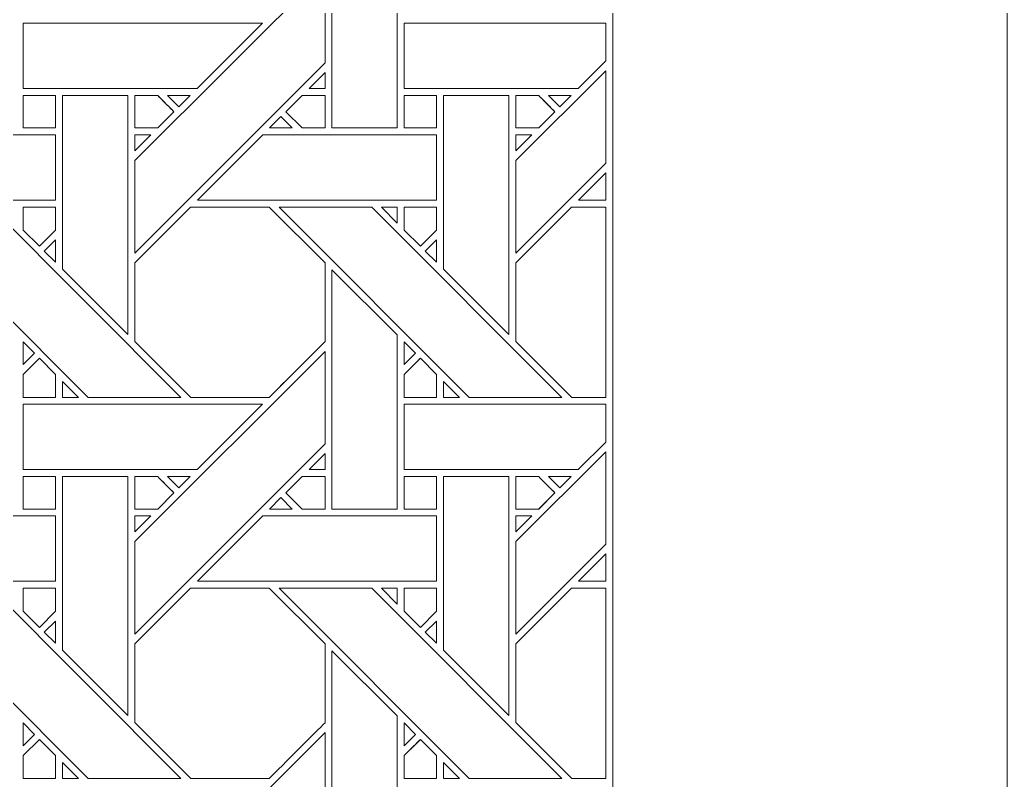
# Model space of a CAD drawing. Header units: inches. Extents: x 2.4 to 22.4, y -0.9 to 19.1.
# Drawn here: x 19.924 to 22.383, y 4.584 to 6.477 of the extents above; entities that cross this region are included whole.
import ezdxf

# ---------------------------------------------------------------- set-up
doc = ezdxf.new("R2010")
doc.units = ezdxf.units.IN
doc.header["$MEASUREMENT"] = 0
doc.layers.add('Design', color=7, linetype='Continuous', lineweight=0)

msp = doc.modelspace()

# ---------------------------------------------------------------- linework, layer by layer
at = {"layer": 'Design'}
for points, knots in [([(2.3829, 19.0948), (2.3829, 19.0948), (2.3829, -0.9052), (2.3829, -0.9052), (2.3829, -0.9052), (22.3829, -0.9052), (22.3829, -0.9052), (22.3829, -0.9052), (22.3829, 19.0948), (22.3829, 19.0948), (22.3829, 19.0948), (2.3829, 19.0948), (2.3829, 19.0948)], [0, 0, 0, 0, 1, 1, 1, 2, 2, 2, 3, 3, 3, 4, 4, 4, 4]), ([(3.3653, 18.1123), (3.3653, 18.1123), (3.3653, 0.0772), (3.3653, 0.0772), (3.3653, 0.0772), (21.4004, 0.0772), (21.4004, 0.0772), (21.4004, 0.0772), (21.4004, 18.1123), (21.4004, 18.1123), (21.4004, 18.1123), (3.3653, 18.1123), (3.3653, 18.1123)], [0, 0, 0, 0, 1, 1, 1, 2, 2, 2, 3, 3, 3, 4, 4, 4, 4]), ([(20.701, 6.2082), (20.701, 6.2082), (20.701, 6.8041), (20.701, 6.8041), (20.701, 6.8041), (20.8638, 6.6419), (20.8638, 6.6419), (20.8638, 6.6419), (20.8638, 6.2082), (20.8638, 6.2082), (20.8638, 6.2082), (20.701, 6.2082), (20.701, 6.2082)], [0, 0, 0, 0, 1, 1, 1, 2, 2, 2, 3, 3, 3, 4, 4, 4, 4]), ([(20.6839, 6.3705), (20.6839, 6.3705), (20.2102, 5.8968), (20.2102, 5.8968), (20.2102, 5.8968), (20.2102, 6.1269), (20.2102, 6.1269), (20.2102, 6.1269), (20.6839, 6.6005), (20.6839, 6.6005), (20.6839, 6.6005), (20.6839, 6.3705), (20.6839, 6.3705)], [0, 0, 0, 0, 1, 1, 1, 2, 2, 2, 3, 3, 3, 4, 4, 4, 4]), ([(19.9324, 6.3063), (19.9324, 6.3063), (19.9324, 6.469), (19.9324, 6.469), (19.9324, 6.469), (20.5281, 6.469), (20.5281, 6.469), (20.5281, 6.469), (20.3653, 6.3063), (20.3653, 6.3063), (20.3653, 6.3063), (19.9324, 6.3063), (19.9324, 6.3063)], [0, 0, 0, 0, 1, 1, 1, 2, 2, 2, 3, 3, 3, 4, 4, 4, 4]), ([(21.3141, 6.3063), (21.3141, 6.3063), (20.8811, 6.3063), (20.8811, 6.3063), (20.8811, 6.3063), (20.8811, 6.469), (20.8811, 6.469), (20.8811, 6.469), (21.3829, 6.469), (21.3829, 6.469), (21.3829, 6.469), (21.3829, 6.375), (21.3829, 6.375), (21.3829, 6.375), (21.3141, 6.3063), (21.3141, 6.3063)], [0, 0, 0, 0, 1, 1, 1, 2, 2, 2, 3, 3, 3, 4, 4, 4, 5, 5, 5, 5]), ([(20.6441, 6.3063), (20.6441, 6.3063), (20.6839, 6.3461), (20.6839, 6.3461), (20.6839, 6.3461), (20.6839, 6.3063), (20.6839, 6.3063), (20.6839, 6.3063), (20.6441, 6.3063), (20.6441, 6.3063)], [0, 0, 0, 0, 1, 1, 1, 2, 2, 2, 3, 3, 3, 3]), ([(21.1589, 5.8968), (21.1589, 5.8968), (21.1589, 6.1269), (21.1589, 6.1269), (21.1589, 6.1269), (21.3829, 6.3507), (21.3829, 6.3507), (21.3829, 6.3507), (21.3829, 6.1207), (21.3829, 6.1207), (21.3829, 6.1207), (21.1589, 5.8968), (21.1589, 5.8968)], [0, 0, 0, 0, 1, 1, 1, 2, 2, 2, 3, 3, 3, 4, 4, 4, 4]), ([(19.9324, 6.289), (19.9324, 6.289), (20.0127, 6.289), (20.0127, 6.289), (20.0127, 6.289), (20.0127, 6.2082), (20.0127, 6.2082), (20.0127, 6.2082), (19.9324, 6.2082), (19.9324, 6.2082), (19.9324, 6.2082), (19.9324, 6.289), (19.9324, 6.289)], [0, 0, 0, 0, 1, 1, 1, 2, 2, 2, 3, 3, 3, 4, 4, 4, 4]), ([(19.9324, 6.2082), (19.9324, 6.2082), (19.9324, 6.289), (19.9324, 6.289), (19.9324, 6.289), (20.0127, 6.289), (20.0127, 6.289), (20.0127, 6.289), (20.0127, 6.2082), (20.0127, 6.2082), (20.0127, 6.2082), (19.9324, 6.2082), (19.9324, 6.2082)], [0, 0, 0, 0, 1, 1, 1, 2, 2, 2, 3, 3, 3, 4, 4, 4, 4]), ([(20.1931, 5.6939), (20.1931, 5.6939), (20.0302, 5.8568), (20.0302, 5.8568), (20.0302, 5.8568), (20.0302, 6.289), (20.0302, 6.289), (20.0302, 6.289), (20.1931, 6.289), (20.1931, 6.289), (20.1931, 6.289), (20.1931, 5.6939), (20.1931, 5.6939)], [0, 0, 0, 0, 1, 1, 1, 2, 2, 2, 3, 3, 3, 4, 4, 4, 4]), ([(20.2673, 6.289), (20.2725, 6.2839), (20.3033, 6.2531), (20.3077, 6.2486), (20.3077, 6.2486), (20.2672, 6.2082), (20.2672, 6.2082), (20.2672, 6.2082), (20.2103, 6.2082), (20.2103, 6.2082), (20.2103, 6.2082), (20.2103, 6.289), (20.2103, 6.289), (20.2103, 6.289), (20.2673, 6.289), (20.2673, 6.289)], [0, 0, 0, 0, 1, 1, 1, 2, 2, 2, 3, 3, 3, 4, 4, 4, 5, 5, 5, 5]), ([(20.2103, 6.2082), (20.2103, 6.2082), (20.2103, 6.289), (20.2103, 6.289), (20.2103, 6.289), (20.2673, 6.289), (20.2673, 6.289), (20.2729, 6.2834), (20.3077, 6.2486), (20.3077, 6.2486), (20.3077, 6.2486), (20.2672, 6.2082), (20.2672, 6.2082), (20.2672, 6.2082), (20.2103, 6.2082), (20.2103, 6.2082)], [0, 0, 0, 0, 1, 1, 1, 2, 2, 2, 3, 3, 3, 4, 4, 4, 5, 5, 5, 5]), ([(20.2916, 6.289), (20.2916, 6.289), (20.3481, 6.289), (20.3481, 6.289), (20.3481, 6.289), (20.3198, 6.2608), (20.3198, 6.2608), (20.3198, 6.2608), (20.2916, 6.289), (20.2916, 6.289)], [0, 0, 0, 0, 1, 1, 1, 2, 2, 2, 3, 3, 3, 3]), ([(20.6268, 6.2082), (20.6268, 6.2082), (20.5865, 6.2486), (20.5865, 6.2486), (20.5865, 6.2486), (20.6269, 6.289), (20.6269, 6.289), (20.6269, 6.289), (20.6839, 6.289), (20.6839, 6.289), (20.6839, 6.289), (20.6839, 6.2082), (20.6839, 6.2082), (20.6839, 6.2082), (20.6268, 6.2082), (20.6268, 6.2082)], [0, 0, 0, 0, 1, 1, 1, 2, 2, 2, 3, 3, 3, 4, 4, 4, 5, 5, 5, 5]), ([(20.6839, 6.289), (20.6839, 6.289), (20.6839, 6.2082), (20.6839, 6.2082), (20.6839, 6.2082), (20.6268, 6.2082), (20.6268, 6.2082), (20.6268, 6.2082), (20.5865, 6.2486), (20.5865, 6.2486), (20.5865, 6.2486), (20.6269, 6.289), (20.6269, 6.289), (20.6269, 6.289), (20.6839, 6.289), (20.6839, 6.289)], [0, 0, 0, 0, 1, 1, 1, 2, 2, 2, 3, 3, 3, 4, 4, 4, 5, 5, 5, 5]), ([(20.8812, 6.289), (20.8812, 6.289), (20.9614, 6.289), (20.9614, 6.289), (20.9614, 6.289), (20.9614, 6.2082), (20.9614, 6.2082), (20.9614, 6.2082), (20.8812, 6.2082), (20.8812, 6.2082), (20.8812, 6.2082), (20.8812, 6.289), (20.8812, 6.289)], [0, 0, 0, 0, 1, 1, 1, 2, 2, 2, 3, 3, 3, 4, 4, 4, 4]), ([(20.9614, 6.2082), (20.9614, 6.2082), (20.8812, 6.2082), (20.8812, 6.2082), (20.8812, 6.2082), (20.8812, 6.289), (20.8812, 6.289), (20.8812, 6.289), (20.9614, 6.289), (20.9614, 6.289), (20.9614, 6.289), (20.9614, 6.2082), (20.9614, 6.2082)], [0, 0, 0, 0, 1, 1, 1, 2, 2, 2, 3, 3, 3, 4, 4, 4, 4]), ([(20.9789, 5.8568), (20.9789, 5.8568), (20.9789, 6.289), (20.9789, 6.289), (20.9789, 6.289), (21.1418, 6.289), (21.1418, 6.289), (21.1418, 6.289), (21.1418, 5.6939), (21.1418, 5.6939), (21.1418, 5.6939), (20.9789, 5.8568), (20.9789, 5.8568)], [0, 0, 0, 0, 1, 1, 1, 2, 2, 2, 3, 3, 3, 4, 4, 4, 4]), ([(21.2161, 6.289), (21.2212, 6.2839), (21.252, 6.2531), (21.2564, 6.2486), (21.2564, 6.2486), (21.216, 6.2082), (21.216, 6.2082), (21.216, 6.2082), (21.159, 6.2082), (21.159, 6.2082), (21.159, 6.2082), (21.159, 6.289), (21.159, 6.289), (21.159, 6.289), (21.2161, 6.289), (21.2161, 6.289)], [0, 0, 0, 0, 1, 1, 1, 2, 2, 2, 3, 3, 3, 4, 4, 4, 5, 5, 5, 5]), ([(21.2407, 6.2643), (21.2407, 6.2643), (21.2564, 6.2486), (21.2564, 6.2486), (21.2564, 6.2486), (21.216, 6.2082), (21.216, 6.2082), (21.216, 6.2082), (21.159, 6.2082), (21.159, 6.2082), (21.159, 6.2082), (21.159, 6.289), (21.159, 6.289), (21.159, 6.289), (21.2161, 6.289), (21.2161, 6.289), (21.2215, 6.2836), (21.2314, 6.2737), (21.2407, 6.2643)], [0, 0, 0, 0, 1, 1, 1, 2, 2, 2, 3, 3, 3, 4, 4, 4, 5, 5, 5, 6, 6, 6, 6]), ([(21.2404, 6.289), (21.2404, 6.289), (21.2968, 6.289), (21.2968, 6.289), (21.2968, 6.289), (21.2686, 6.2608), (21.2686, 6.2608), (21.2686, 6.2608), (21.2404, 6.289), (21.2404, 6.289)], [0, 0, 0, 0, 1, 1, 1, 2, 2, 2, 3, 3, 3, 3]), ([(20.6025, 6.2082), (20.6025, 6.2082), (20.546, 6.2082), (20.546, 6.2082), (20.546, 6.2082), (20.5743, 6.2365), (20.5743, 6.2365), (20.5743, 6.2365), (20.6025, 6.2082), (20.6025, 6.2082)], [0, 0, 0, 0, 1, 1, 1, 2, 2, 2, 3, 3, 3, 3]), ([(20.0126, 6.1911), (20.0126, 6.1911), (20.0126, 6.0283), (20.0126, 6.0283), (20.0126, 6.0283), (19.4173, 6.0283), (19.4173, 6.0283), (19.4173, 6.0283), (19.5802, 6.1911), (19.5802, 6.1911), (19.5802, 6.1911), (20.0126, 6.1911), (20.0126, 6.1911)], [0, 0, 0, 0, 1, 1, 1, 2, 2, 2, 3, 3, 3, 4, 4, 4, 4]), ([(20.2501, 6.1911), (20.2501, 6.1911), (20.2102, 6.1513), (20.2102, 6.1513), (20.2102, 6.1513), (20.2102, 6.1911), (20.2102, 6.1911), (20.2102, 6.1911), (20.2501, 6.1911), (20.2501, 6.1911)], [0, 0, 0, 0, 1, 1, 1, 2, 2, 2, 3, 3, 3, 3]), ([(20.9613, 6.1911), (20.9613, 6.1911), (20.9613, 6.0283), (20.9613, 6.0283), (20.9613, 6.0283), (20.3661, 6.0283), (20.3661, 6.0283), (20.3661, 6.0283), (20.5289, 6.1911), (20.5289, 6.1911), (20.5289, 6.1911), (20.9613, 6.1911), (20.9613, 6.1911)], [0, 0, 0, 0, 1, 1, 1, 2, 2, 2, 3, 3, 3, 4, 4, 4, 4]), ([(21.1988, 6.1911), (21.1988, 6.1911), (21.1589, 6.1513), (21.1589, 6.1513), (21.1589, 6.1513), (21.1589, 6.1911), (21.1589, 6.1911), (21.1589, 6.1911), (21.1988, 6.1911), (21.1988, 6.1911)], [0, 0, 0, 0, 1, 1, 1, 2, 2, 2, 3, 3, 3, 3]), ([(21.3148, 6.0283), (21.3148, 6.0283), (21.3829, 6.0963), (21.3829, 6.0963), (21.3829, 6.0963), (21.3829, 6.0283), (21.3829, 6.0283), (21.3829, 6.0283), (21.3148, 6.0283), (21.3148, 6.0283)], [0, 0, 0, 0, 1, 1, 1, 2, 2, 2, 3, 3, 3, 3]), ([(20.0942, 5.5375), (20.0942, 5.5375), (19.6206, 6.0112), (19.6206, 6.0112), (19.6206, 6.0112), (19.8516, 6.0112), (19.8516, 6.0112), (19.8516, 6.0112), (20.3252, 5.5375), (20.3252, 5.5375), (20.3252, 5.5375), (20.0942, 5.5375), (20.0942, 5.5375)], [0, 0, 0, 0, 1, 1, 1, 2, 2, 2, 3, 3, 3, 4, 4, 4, 4]), ([(20.0127, 6.0111), (20.0127, 6.0111), (20.0127, 5.9535), (20.0127, 5.9535), (20.0127, 5.9535), (19.9727, 5.9136), (19.9727, 5.9136), (19.9727, 5.9136), (19.9324, 5.9539), (19.9324, 5.9539), (19.9324, 5.9539), (19.9324, 6.0111), (19.9324, 6.0111), (19.9324, 6.0111), (20.0127, 6.0111), (20.0127, 6.0111)], [0, 0, 0, 0, 1, 1, 1, 2, 2, 2, 3, 3, 3, 4, 4, 4, 5, 5, 5, 5]), ([(19.9727, 5.9136), (19.9727, 5.9136), (19.9324, 5.9539), (19.9324, 5.9539), (19.9324, 5.9539), (19.9324, 6.0111), (19.9324, 6.0111), (19.9324, 6.0111), (20.0127, 6.0111), (20.0127, 6.0111), (20.0127, 6.0111), (20.0127, 5.9535), (20.0127, 5.9535), (20.0127, 5.9535), (19.9727, 5.9136), (19.9727, 5.9136)], [0, 0, 0, 0, 1, 1, 1, 2, 2, 2, 3, 3, 3, 4, 4, 4, 5, 5, 5, 5]), ([(20.349, 6.0111), (20.349, 6.0111), (20.5452, 6.0111), (20.5452, 6.0111), (20.5452, 6.0111), (20.6839, 5.8724), (20.6839, 5.8724), (20.6839, 5.8724), (20.6839, 5.6762), (20.6839, 5.6762), (20.6661, 5.6582), (20.5542, 5.5465), (20.5452, 5.5375), (20.5452, 5.5375), (20.3495, 5.5375), (20.3495, 5.5375), (20.3495, 5.5375), (20.2103, 5.6767), (20.2103, 5.6767), (20.2103, 5.6767), (20.2103, 5.8724), (20.2103, 5.8724), (20.2103, 5.8724), (20.349, 6.0111), (20.349, 6.0111)], [0, 0, 0, 0, 1, 1, 1, 2, 2, 2, 3, 3, 3, 4, 4, 4, 5, 5, 5, 6, 6, 6, 7, 7, 7, 8, 8, 8, 8]), ([(20.6839, 5.6762), (20.6659, 5.658), (20.554, 5.5463), (20.5452, 5.5375), (20.5452, 5.5375), (20.3495, 5.5375), (20.3495, 5.5375), (20.3495, 5.5375), (20.2103, 5.6767), (20.2103, 5.6767), (20.2103, 5.6767), (20.2103, 5.8724), (20.2103, 5.8724), (20.2103, 5.8724), (20.349, 6.0111), (20.349, 6.0111), (20.349, 6.0111), (20.5452, 6.0111), (20.5452, 6.0111), (20.5452, 6.0111), (20.6839, 5.8724), (20.6839, 5.8724), (20.6839, 5.8724), (20.6839, 5.6762), (20.6839, 5.6762)], [0, 0, 0, 0, 1, 1, 1, 2, 2, 2, 3, 3, 3, 4, 4, 4, 5, 5, 5, 6, 6, 6, 7, 7, 7, 8, 8, 8, 8]), ([(21.274, 5.5375), (21.274, 5.5375), (21.0429, 5.5375), (21.0429, 5.5375), (21.0429, 5.5375), (20.5694, 6.0112), (20.5694, 6.0112), (20.5694, 6.0112), (20.8003, 6.0112), (20.8003, 6.0112), (20.8003, 6.0112), (21.274, 5.5375), (21.274, 5.5375)], [0, 0, 0, 0, 1, 1, 1, 2, 2, 2, 3, 3, 3, 4, 4, 4, 4]), ([(20.8639, 6.0111), (20.8639, 6.0111), (20.8639, 5.9713), (20.8639, 5.9713), (20.8639, 5.9713), (20.8244, 6.0111), (20.8244, 6.0111), (20.8244, 6.0111), (20.8639, 6.0111), (20.8639, 6.0111)], [0, 0, 0, 0, 1, 1, 1, 2, 2, 2, 3, 3, 3, 3]), ([(20.9614, 6.0111), (20.9614, 6.0111), (20.9614, 5.9535), (20.9614, 5.9535), (20.9614, 5.9535), (20.9215, 5.9136), (20.9215, 5.9136), (20.9215, 5.9136), (20.8811, 5.9539), (20.8811, 5.9539), (20.8811, 5.9539), (20.8811, 6.0111), (20.8811, 6.0111), (20.8811, 6.0111), (20.9614, 6.0111), (20.9614, 6.0111)], [0, 0, 0, 0, 1, 1, 1, 2, 2, 2, 3, 3, 3, 4, 4, 4, 5, 5, 5, 5]), ([(20.9215, 5.9136), (20.9215, 5.9136), (20.8811, 5.9539), (20.8811, 5.9539), (20.8811, 5.9539), (20.8811, 6.0111), (20.8811, 6.0111), (20.8811, 6.0111), (20.9614, 6.0111), (20.9614, 6.0111), (20.9614, 6.0111), (20.9614, 5.9535), (20.9614, 5.9535), (20.9614, 5.9535), (20.9215, 5.9136), (20.9215, 5.9136)], [0, 0, 0, 0, 1, 1, 1, 2, 2, 2, 3, 3, 3, 4, 4, 4, 5, 5, 5, 5]), ([(21.2978, 6.0111), (21.2978, 6.0111), (21.3829, 6.0111), (21.3829, 6.0111), (21.3829, 6.0111), (21.3829, 5.5375), (21.3829, 5.5375), (21.3829, 5.5375), (21.2983, 5.5375), (21.2983, 5.5375), (21.2983, 5.5375), (21.159, 5.6767), (21.159, 5.6767), (21.159, 5.6767), (21.159, 5.8724), (21.159, 5.8724), (21.159, 5.8724), (21.2978, 6.0111), (21.2978, 6.0111)], [0, 0, 0, 0, 1, 1, 1, 2, 2, 2, 3, 3, 3, 4, 4, 4, 5, 5, 5, 6, 6, 6, 6]), ([(21.2983, 5.5375), (21.2983, 5.5375), (21.159, 5.6767), (21.159, 5.6767), (21.159, 5.6767), (21.159, 5.8724), (21.159, 5.8724), (21.159, 5.8724), (21.2976, 6.0111), (21.2976, 6.0111), (21.2976, 6.0111), (21.3829, 6.0111), (21.3829, 6.0111), (21.3829, 6.0111), (21.3829, 5.5375), (21.3829, 5.5375), (21.3829, 5.5375), (21.2983, 5.5375), (21.2983, 5.5375)], [0, 0, 0, 0, 1, 1, 1, 2, 2, 2, 3, 3, 3, 4, 4, 4, 5, 5, 5, 6, 6, 6, 6]), ([(20.0126, 5.9293), (20.0126, 5.9293), (20.0126, 5.8741), (20.0126, 5.8741), (20.0126, 5.8741), (19.9848, 5.9015), (19.9848, 5.9015), (19.9848, 5.9015), (20.0126, 5.9293), (20.0126, 5.9293)], [0, 0, 0, 0, 1, 1, 1, 2, 2, 2, 3, 3, 3, 3]), ([(20.9613, 5.9293), (20.9613, 5.9293), (20.9613, 5.8741), (20.9613, 5.8741), (20.9613, 5.8741), (20.9336, 5.9015), (20.9336, 5.9015), (20.9336, 5.9015), (20.9613, 5.9293), (20.9613, 5.9293)], [0, 0, 0, 0, 1, 1, 1, 2, 2, 2, 3, 3, 3, 3]), ([(20.701, 5.2595), (20.701, 5.2595), (20.701, 5.8553), (20.701, 5.8553), (20.701, 5.8553), (20.8638, 5.6932), (20.8638, 5.6932), (20.8638, 5.6932), (20.8638, 5.2595), (20.8638, 5.2595), (20.8638, 5.2595), (20.701, 5.2595), (20.701, 5.2595)], [0, 0, 0, 0, 1, 1, 1, 2, 2, 2, 3, 3, 3, 4, 4, 4, 4]), ([(19.9324, 5.6189), (19.9324, 5.6189), (19.9324, 5.6757), (19.9324, 5.6757), (19.9324, 5.6757), (19.9605, 5.6471), (19.9605, 5.6471), (19.9605, 5.6471), (19.9324, 5.6189), (19.9324, 5.6189)], [0, 0, 0, 0, 1, 1, 1, 2, 2, 2, 3, 3, 3, 3]), ([(20.8811, 5.6189), (20.8811, 5.6189), (20.8811, 5.6757), (20.8811, 5.6757), (20.8811, 5.6757), (20.9093, 5.6471), (20.9093, 5.6471), (20.9093, 5.6471), (20.8811, 5.6189), (20.8811, 5.6189)], [0, 0, 0, 0, 1, 1, 1, 2, 2, 2, 3, 3, 3, 3]), ([(19.9324, 5.5372), (19.9324, 5.5372), (19.9324, 5.5945), (19.9324, 5.5945), (19.9324, 5.5945), (19.9727, 5.6349), (19.9727, 5.6349), (19.9727, 5.6349), (20.0131, 5.5945), (20.0131, 5.5945), (20.0131, 5.5945), (20.0131, 5.5372), (20.0131, 5.5372), (20.0131, 5.5372), (19.9324, 5.5372), (19.9324, 5.5372)], [0, 0, 0, 0, 1, 1, 1, 2, 2, 2, 3, 3, 3, 4, 4, 4, 5, 5, 5, 5]), ([(19.9727, 5.6349), (19.9727, 5.6349), (20.0131, 5.5945), (20.0131, 5.5945), (20.0131, 5.5945), (20.0131, 5.5372), (20.0131, 5.5372), (20.0131, 5.5372), (19.9324, 5.5372), (19.9324, 5.5372), (19.9324, 5.5372), (19.9324, 5.5945), (19.9324, 5.5945), (19.9324, 5.5945), (19.9727, 5.6349), (19.9727, 5.6349)], [0, 0, 0, 0, 1, 1, 1, 2, 2, 2, 3, 3, 3, 4, 4, 4, 5, 5, 5, 5]), ([(20.6839, 5.4217), (20.6839, 5.4217), (20.2102, 4.9481), (20.2102, 4.9481), (20.2102, 4.9481), (20.2102, 5.1782), (20.2102, 5.1782), (20.2102, 5.1782), (20.6839, 5.6518), (20.6839, 5.6518), (20.6839, 5.6518), (20.6839, 5.4217), (20.6839, 5.4217)], [0, 0, 0, 0, 1, 1, 1, 2, 2, 2, 3, 3, 3, 4, 4, 4, 4]), ([(20.8812, 5.5372), (20.8812, 5.5372), (20.8812, 5.5945), (20.8812, 5.5945), (20.8812, 5.5945), (20.9215, 5.6349), (20.9215, 5.6349), (20.9215, 5.6349), (20.9618, 5.5945), (20.9618, 5.5945), (20.9618, 5.5945), (20.9618, 5.5372), (20.9618, 5.5372), (20.9618, 5.5372), (20.8812, 5.5372), (20.8812, 5.5372)], [0, 0, 0, 0, 1, 1, 1, 2, 2, 2, 3, 3, 3, 4, 4, 4, 5, 5, 5, 5]), ([(20.8946, 5.608), (20.9037, 5.6172), (20.9148, 5.6282), (20.9215, 5.6349), (20.9215, 5.6349), (20.9618, 5.5945), (20.9618, 5.5945), (20.9618, 5.5945), (20.9618, 5.5372), (20.9618, 5.5372), (20.9618, 5.5372), (20.8812, 5.5372), (20.8812, 5.5372), (20.8812, 5.5372), (20.8812, 5.5945), (20.8812, 5.5945), (20.8812, 5.5945), (20.8946, 5.608), (20.8946, 5.608)], [0, 0, 0, 0, 1, 1, 1, 2, 2, 2, 3, 3, 3, 4, 4, 4, 5, 5, 5, 6, 6, 6, 6]), ([(20.0303, 5.5375), (20.0303, 5.5375), (20.0303, 5.5773), (20.0303, 5.5773), (20.0303, 5.5773), (20.07, 5.5375), (20.07, 5.5375), (20.07, 5.5375), (20.0303, 5.5375), (20.0303, 5.5375)], [0, 0, 0, 0, 1, 1, 1, 2, 2, 2, 3, 3, 3, 3]), ([(21.0187, 5.5375), (21.0187, 5.5375), (20.979, 5.5375), (20.979, 5.5375), (20.979, 5.5375), (20.979, 5.5773), (20.979, 5.5773), (20.979, 5.5773), (21.0187, 5.5375), (21.0187, 5.5375)], [0, 0, 0, 0, 1, 1, 1, 2, 2, 2, 3, 3, 3, 3]), ([(19.9324, 5.3576), (19.9324, 5.3576), (19.9324, 5.5203), (19.9324, 5.5203), (19.9324, 5.5203), (20.5281, 5.5203), (20.5281, 5.5203), (20.5281, 5.5203), (20.3653, 5.3576), (20.3653, 5.3576), (20.3653, 5.3576), (19.9324, 5.3576), (19.9324, 5.3576)], [0, 0, 0, 0, 1, 1, 1, 2, 2, 2, 3, 3, 3, 4, 4, 4, 4]), ([(21.3141, 5.3576), (21.3141, 5.3576), (20.8811, 5.3576), (20.8811, 5.3576), (20.8811, 5.3576), (20.8811, 5.5203), (20.8811, 5.5203), (20.8811, 5.5203), (21.3829, 5.5203), (21.3829, 5.5203), (21.3829, 5.5203), (21.3829, 5.4263), (21.3829, 5.4263), (21.3829, 5.4263), (21.3141, 5.3576), (21.3141, 5.3576)], [0, 0, 0, 0, 1, 1, 1, 2, 2, 2, 3, 3, 3, 4, 4, 4, 5, 5, 5, 5]), ([(20.6441, 5.3576), (20.6441, 5.3576), (20.6839, 5.3973), (20.6839, 5.3973), (20.6839, 5.3973), (20.6839, 5.3576), (20.6839, 5.3576), (20.6839, 5.3576), (20.6441, 5.3576), (20.6441, 5.3576)], [0, 0, 0, 0, 1, 1, 1, 2, 2, 2, 3, 3, 3, 3]), ([(21.1589, 4.9481), (21.1589, 4.9481), (21.1589, 5.1782), (21.1589, 5.1782), (21.1589, 5.1782), (21.3829, 5.4019), (21.3829, 5.4019), (21.3829, 5.4019), (21.3829, 5.172), (21.3829, 5.172), (21.3829, 5.172), (21.1589, 4.9481), (21.1589, 4.9481)], [0, 0, 0, 0, 1, 1, 1, 2, 2, 2, 3, 3, 3, 4, 4, 4, 4]), ([(19.9324, 5.3403), (19.9324, 5.3403), (20.0127, 5.3403), (20.0127, 5.3403), (20.0127, 5.3403), (20.0127, 5.2595), (20.0127, 5.2595), (20.0127, 5.2595), (19.9324, 5.2595), (19.9324, 5.2595), (19.9324, 5.2595), (19.9324, 5.3403), (19.9324, 5.3403)], [0, 0, 0, 0, 1, 1, 1, 2, 2, 2, 3, 3, 3, 4, 4, 4, 4]), ([(19.9324, 5.2595), (19.9324, 5.2595), (19.9324, 5.3403), (19.9324, 5.3403), (19.9324, 5.3403), (20.0127, 5.3403), (20.0127, 5.3403), (20.0127, 5.3403), (20.0127, 5.2595), (20.0127, 5.2595), (20.0127, 5.2595), (19.9324, 5.2595), (19.9324, 5.2595)], [0, 0, 0, 0, 1, 1, 1, 2, 2, 2, 3, 3, 3, 4, 4, 4, 4]), ([(20.1931, 4.7452), (20.1931, 4.7452), (20.0302, 4.9081), (20.0302, 4.9081), (20.0302, 4.9081), (20.0302, 5.3403), (20.0302, 5.3403), (20.0302, 5.3403), (20.1931, 5.3403), (20.1931, 5.3403), (20.1931, 5.3403), (20.1931, 4.7452), (20.1931, 4.7452)], [0, 0, 0, 0, 1, 1, 1, 2, 2, 2, 3, 3, 3, 4, 4, 4, 4]), ([(20.2673, 5.3403), (20.2725, 5.3351), (20.3032, 5.3043), (20.3077, 5.2999), (20.3077, 5.2999), (20.2672, 5.2595), (20.2672, 5.2595), (20.2672, 5.2595), (20.2103, 5.2595), (20.2103, 5.2595), (20.2103, 5.2595), (20.2103, 5.3403), (20.2103, 5.3403), (20.2103, 5.3403), (20.2673, 5.3403), (20.2673, 5.3403)], [0, 0, 0, 0, 1, 1, 1, 2, 2, 2, 3, 3, 3, 4, 4, 4, 5, 5, 5, 5]), ([(20.2103, 5.2595), (20.2103, 5.2595), (20.2103, 5.3403), (20.2103, 5.3403), (20.2103, 5.3403), (20.2673, 5.3403), (20.2673, 5.3403), (20.2727, 5.335), (20.3035, 5.3041), (20.3077, 5.2999), (20.3077, 5.2999), (20.2672, 5.2595), (20.2672, 5.2595), (20.2672, 5.2595), (20.2103, 5.2595), (20.2103, 5.2595)], [0, 0, 0, 0, 1, 1, 1, 2, 2, 2, 3, 3, 3, 4, 4, 4, 5, 5, 5, 5]), ([(20.2916, 5.3403), (20.2916, 5.3403), (20.3481, 5.3403), (20.3481, 5.3403), (20.3481, 5.3403), (20.3198, 5.3121), (20.3198, 5.3121), (20.3198, 5.3121), (20.2916, 5.3403), (20.2916, 5.3403)], [0, 0, 0, 0, 1, 1, 1, 2, 2, 2, 3, 3, 3, 3]), ([(20.6268, 5.2595), (20.6268, 5.2595), (20.5865, 5.2998), (20.5865, 5.2998), (20.5865, 5.2998), (20.6269, 5.3403), (20.6269, 5.3403), (20.6269, 5.3403), (20.6839, 5.3403), (20.6839, 5.3403), (20.6839, 5.3403), (20.6839, 5.2595), (20.6839, 5.2595), (20.6839, 5.2595), (20.6268, 5.2595), (20.6268, 5.2595)], [0, 0, 0, 0, 1, 1, 1, 2, 2, 2, 3, 3, 3, 4, 4, 4, 5, 5, 5, 5]), ([(20.6839, 5.3403), (20.6839, 5.3403), (20.6839, 5.2595), (20.6839, 5.2595), (20.6839, 5.2595), (20.6268, 5.2595), (20.6268, 5.2595), (20.6268, 5.2595), (20.5865, 5.2998), (20.5865, 5.2998), (20.5865, 5.2998), (20.6269, 5.3403), (20.6269, 5.3403), (20.6269, 5.3403), (20.6839, 5.3403), (20.6839, 5.3403)], [0, 0, 0, 0, 1, 1, 1, 2, 2, 2, 3, 3, 3, 4, 4, 4, 5, 5, 5, 5]), ([(20.8812, 5.3403), (20.8812, 5.3403), (20.9614, 5.3403), (20.9614, 5.3403), (20.9614, 5.3403), (20.9614, 5.2595), (20.9614, 5.2595), (20.9614, 5.2595), (20.8812, 5.2595), (20.8812, 5.2595), (20.8812, 5.2595), (20.8812, 5.3403), (20.8812, 5.3403)], [0, 0, 0, 0, 1, 1, 1, 2, 2, 2, 3, 3, 3, 4, 4, 4, 4]), ([(20.9614, 5.2595), (20.9614, 5.2595), (20.8812, 5.2595), (20.8812, 5.2595), (20.8812, 5.2595), (20.8812, 5.3403), (20.8812, 5.3403), (20.8812, 5.3403), (20.9614, 5.3403), (20.9614, 5.3403), (20.9614, 5.3403), (20.9614, 5.2595), (20.9614, 5.2595)], [0, 0, 0, 0, 1, 1, 1, 2, 2, 2, 3, 3, 3, 4, 4, 4, 4]), ([(20.9789, 4.9081), (20.9789, 4.9081), (20.9789, 5.3403), (20.9789, 5.3403), (20.9789, 5.3403), (21.1418, 5.3403), (21.1418, 5.3403), (21.1418, 5.3403), (21.1418, 4.7452), (21.1418, 4.7452), (21.1418, 4.7452), (20.9789, 4.9081), (20.9789, 4.9081)], [0, 0, 0, 0, 1, 1, 1, 2, 2, 2, 3, 3, 3, 4, 4, 4, 4]), ([(21.2563, 5.2999), (21.2563, 5.2999), (21.2159, 5.2595), (21.2159, 5.2595), (21.2159, 5.2595), (21.1589, 5.2595), (21.1589, 5.2595), (21.1589, 5.2595), (21.1589, 5.3403), (21.1589, 5.3403), (21.1589, 5.3403), (21.216, 5.3403), (21.216, 5.3403), (21.2213, 5.335), (21.2521, 5.3041), (21.2563, 5.2999)], [0, 0, 0, 0, 1, 1, 1, 2, 2, 2, 3, 3, 3, 4, 4, 4, 5, 5, 5, 5]), ([(21.2161, 5.3402), (21.2213, 5.3351), (21.2521, 5.3043), (21.2565, 5.2999), (21.2565, 5.2999), (21.2161, 5.2595), (21.2161, 5.2595), (21.2161, 5.2595), (21.1591, 5.2595), (21.1591, 5.2595), (21.1591, 5.2595), (21.1591, 5.3402), (21.1591, 5.3402), (21.1591, 5.3402), (21.2161, 5.3402), (21.2161, 5.3402)], [0, 0, 0, 0, 1, 1, 1, 2, 2, 2, 3, 3, 3, 4, 4, 4, 5, 5, 5, 5]), ([(21.2404, 5.3403), (21.2404, 5.3403), (21.2968, 5.3403), (21.2968, 5.3403), (21.2968, 5.3403), (21.2686, 5.3121), (21.2686, 5.3121), (21.2686, 5.3121), (21.2404, 5.3403), (21.2404, 5.3403)], [0, 0, 0, 0, 1, 1, 1, 2, 2, 2, 3, 3, 3, 3]), ([(20.6025, 5.2595), (20.6025, 5.2595), (20.546, 5.2595), (20.546, 5.2595), (20.546, 5.2595), (20.5743, 5.2878), (20.5743, 5.2878), (20.5743, 5.2878), (20.6025, 5.2595), (20.6025, 5.2595)], [0, 0, 0, 0, 1, 1, 1, 2, 2, 2, 3, 3, 3, 3]), ([(20.0126, 5.2424), (20.0126, 5.2424), (20.0126, 5.0796), (20.0126, 5.0796), (20.0126, 5.0796), (19.4173, 5.0796), (19.4173, 5.0796), (19.4173, 5.0796), (19.5802, 5.2424), (19.5802, 5.2424), (19.5802, 5.2424), (20.0126, 5.2424), (20.0126, 5.2424)], [0, 0, 0, 0, 1, 1, 1, 2, 2, 2, 3, 3, 3, 4, 4, 4, 4]), ([(20.2501, 5.2424), (20.2501, 5.2424), (20.2102, 5.2025), (20.2102, 5.2025), (20.2102, 5.2025), (20.2102, 5.2424), (20.2102, 5.2424), (20.2102, 5.2424), (20.2501, 5.2424), (20.2501, 5.2424)], [0, 0, 0, 0, 1, 1, 1, 2, 2, 2, 3, 3, 3, 3]), ([(20.9613, 5.2424), (20.9613, 5.2424), (20.9613, 5.0796), (20.9613, 5.0796), (20.9613, 5.0796), (20.3661, 5.0796), (20.3661, 5.0796), (20.3661, 5.0796), (20.5289, 5.2424), (20.5289, 5.2424), (20.5289, 5.2424), (20.9613, 5.2424), (20.9613, 5.2424)], [0, 0, 0, 0, 1, 1, 1, 2, 2, 2, 3, 3, 3, 4, 4, 4, 4]), ([(21.1988, 5.2424), (21.1988, 5.2424), (21.1589, 5.2025), (21.1589, 5.2025), (21.1589, 5.2025), (21.1589, 5.2424), (21.1589, 5.2424), (21.1589, 5.2424), (21.1988, 5.2424), (21.1988, 5.2424)], [0, 0, 0, 0, 1, 1, 1, 2, 2, 2, 3, 3, 3, 3]), ([(21.3148, 5.0796), (21.3148, 5.0796), (21.3829, 5.1476), (21.3829, 5.1476), (21.3829, 5.1476), (21.3829, 5.0796), (21.3829, 5.0796), (21.3829, 5.0796), (21.3148, 5.0796), (21.3148, 5.0796)], [0, 0, 0, 0, 1, 1, 1, 2, 2, 2, 3, 3, 3, 3]), ([(20.0942, 4.5888), (20.0942, 4.5888), (19.6206, 5.0624), (19.6206, 5.0624), (19.6206, 5.0624), (19.8516, 5.0624), (19.8516, 5.0624), (19.8516, 5.0624), (20.3252, 4.5888), (20.3252, 4.5888), (20.3252, 4.5888), (20.0942, 4.5888), (20.0942, 4.5888)], [0, 0, 0, 0, 1, 1, 1, 2, 2, 2, 3, 3, 3, 4, 4, 4, 4]), ([(20.0127, 5.0624), (20.0127, 5.0624), (20.0127, 5.0048), (20.0127, 5.0048), (20.0127, 5.0048), (19.9727, 4.9648), (19.9727, 4.9648), (19.9727, 4.9648), (19.9324, 5.0052), (19.9324, 5.0052), (19.9324, 5.0052), (19.9324, 5.0624), (19.9324, 5.0624), (19.9324, 5.0624), (20.0127, 5.0624), (20.0127, 5.0624)], [0, 0, 0, 0, 1, 1, 1, 2, 2, 2, 3, 3, 3, 4, 4, 4, 5, 5, 5, 5]), ([(19.9727, 4.9648), (19.9727, 4.9648), (19.9324, 5.0052), (19.9324, 5.0052), (19.9324, 5.0052), (19.9324, 5.0624), (19.9324, 5.0624), (19.9324, 5.0624), (20.0127, 5.0624), (20.0127, 5.0624), (20.0127, 5.0624), (20.0127, 5.0048), (20.0127, 5.0048), (20.0127, 5.0048), (19.9727, 4.9648), (19.9727, 4.9648)], [0, 0, 0, 0, 1, 1, 1, 2, 2, 2, 3, 3, 3, 4, 4, 4, 5, 5, 5, 5]), ([(20.349, 5.0624), (20.349, 5.0624), (20.5452, 5.0624), (20.5452, 5.0624), (20.5452, 5.0624), (20.6839, 4.9237), (20.6839, 4.9237), (20.6839, 4.9237), (20.6839, 4.7274), (20.6839, 4.7274), (20.6661, 4.7095), (20.5542, 4.5978), (20.5452, 4.5888), (20.5452, 4.5888), (20.3495, 4.5888), (20.3495, 4.5888), (20.3495, 4.5888), (20.2103, 4.728), (20.2103, 4.728), (20.2103, 4.728), (20.2103, 4.9237), (20.2103, 4.9237), (20.2103, 4.9237), (20.349, 5.0624), (20.349, 5.0624)], [0, 0, 0, 0, 1, 1, 1, 2, 2, 2, 3, 3, 3, 4, 4, 4, 5, 5, 5, 6, 6, 6, 7, 7, 7, 8, 8, 8, 8]), ([(20.6839, 4.7274), (20.666, 4.7094), (20.5541, 4.5977), (20.5452, 4.5888), (20.5452, 4.5888), (20.3495, 4.5888), (20.3495, 4.5888), (20.3495, 4.5888), (20.2103, 4.728), (20.2103, 4.728), (20.2103, 4.728), (20.2103, 4.9237), (20.2103, 4.9237), (20.2103, 4.9237), (20.349, 5.0624), (20.349, 5.0624), (20.349, 5.0624), (20.5452, 5.0624), (20.5452, 5.0624), (20.5452, 5.0624), (20.6839, 4.9237), (20.6839, 4.9237), (20.6839, 4.9237), (20.6839, 4.7274), (20.6839, 4.7274)], [0, 0, 0, 0, 1, 1, 1, 2, 2, 2, 3, 3, 3, 4, 4, 4, 5, 5, 5, 6, 6, 6, 7, 7, 7, 8, 8, 8, 8]), ([(21.274, 4.5888), (21.274, 4.5888), (21.0429, 4.5888), (21.0429, 4.5888), (21.0429, 4.5888), (20.5694, 5.0624), (20.5694, 5.0624), (20.5694, 5.0624), (20.8003, 5.0624), (20.8003, 5.0624), (20.8003, 5.0624), (21.274, 4.5888), (21.274, 4.5888)], [0, 0, 0, 0, 1, 1, 1, 2, 2, 2, 3, 3, 3, 4, 4, 4, 4]), ([(20.8639, 5.0624), (20.8639, 5.0624), (20.8639, 5.0226), (20.8639, 5.0226), (20.8639, 5.0226), (20.8244, 5.0624), (20.8244, 5.0624), (20.8244, 5.0624), (20.8639, 5.0624), (20.8639, 5.0624)], [0, 0, 0, 0, 1, 1, 1, 2, 2, 2, 3, 3, 3, 3]), ([(20.9614, 5.0624), (20.9614, 5.0624), (20.9614, 5.0048), (20.9614, 5.0048), (20.9614, 5.0048), (20.9215, 4.9648), (20.9215, 4.9648), (20.9215, 4.9648), (20.8811, 5.0052), (20.8811, 5.0052), (20.8811, 5.0052), (20.8811, 5.0624), (20.8811, 5.0624), (20.8811, 5.0624), (20.9614, 5.0624), (20.9614, 5.0624)], [0, 0, 0, 0, 1, 1, 1, 2, 2, 2, 3, 3, 3, 4, 4, 4, 5, 5, 5, 5]), ([(20.9215, 4.9648), (20.9215, 4.9648), (20.8811, 5.0052), (20.8811, 5.0052), (20.8811, 5.0052), (20.8811, 5.0624), (20.8811, 5.0624), (20.8811, 5.0624), (20.9614, 5.0624), (20.9614, 5.0624), (20.9614, 5.0624), (20.9614, 5.0048), (20.9614, 5.0048), (20.9614, 5.0048), (20.9215, 4.9648), (20.9215, 4.9648)], [0, 0, 0, 0, 1, 1, 1, 2, 2, 2, 3, 3, 3, 4, 4, 4, 5, 5, 5, 5]), ([(21.2982, 4.5887), (21.2982, 4.5887), (21.1589, 4.728), (21.1589, 4.728), (21.1589, 4.728), (21.1589, 4.9237), (21.1589, 4.9237), (21.1589, 4.9237), (21.2976, 5.0624), (21.2976, 5.0624), (21.2976, 5.0624), (21.3829, 5.0624), (21.3829, 5.0624), (21.3829, 5.0624), (21.3829, 4.5887), (21.3829, 4.5887), (21.3829, 4.5887), (21.2982, 4.5887), (21.2982, 4.5887)], [0, 0, 0, 0, 1, 1, 1, 2, 2, 2, 3, 3, 3, 4, 4, 4, 5, 5, 5, 6, 6, 6, 6]), ([(21.2978, 5.0624), (21.2978, 5.0624), (21.3829, 5.0624), (21.3829, 5.0624), (21.3829, 5.0624), (21.3829, 4.5887), (21.3829, 4.5887), (21.3829, 4.5887), (21.2982, 4.5887), (21.2982, 4.5887), (21.2982, 4.5887), (21.1591, 4.728), (21.1591, 4.728), (21.1591, 4.728), (21.1591, 4.9236), (21.1591, 4.9236), (21.1591, 4.9236), (21.2978, 5.0624), (21.2978, 5.0624)], [0, 0, 0, 0, 1, 1, 1, 2, 2, 2, 3, 3, 3, 4, 4, 4, 5, 5, 5, 6, 6, 6, 6]), ([(20.0126, 4.9806), (20.0126, 4.9806), (20.0126, 4.9254), (20.0126, 4.9254), (20.0126, 4.9254), (19.9848, 4.9528), (19.9848, 4.9528), (19.9848, 4.9528), (20.0126, 4.9806), (20.0126, 4.9806)], [0, 0, 0, 0, 1, 1, 1, 2, 2, 2, 3, 3, 3, 3]), ([(20.9613, 4.9806), (20.9613, 4.9806), (20.9613, 4.9254), (20.9613, 4.9254), (20.9613, 4.9254), (20.9336, 4.9528), (20.9336, 4.9528), (20.9336, 4.9528), (20.9613, 4.9806), (20.9613, 4.9806)], [0, 0, 0, 0, 1, 1, 1, 2, 2, 2, 3, 3, 3, 3]), ([(20.701, 4.3108), (20.701, 4.3108), (20.701, 4.9066), (20.701, 4.9066), (20.701, 4.9066), (20.8638, 4.7445), (20.8638, 4.7445), (20.8638, 4.7445), (20.8638, 4.3108), (20.8638, 4.3108), (20.8638, 4.3108), (20.701, 4.3108), (20.701, 4.3108)], [0, 0, 0, 0, 1, 1, 1, 2, 2, 2, 3, 3, 3, 4, 4, 4, 4]), ([(19.9324, 4.6702), (19.9324, 4.6702), (19.9324, 4.727), (19.9324, 4.727), (19.9324, 4.727), (19.9605, 4.6984), (19.9605, 4.6984), (19.9605, 4.6984), (19.9324, 4.6702), (19.9324, 4.6702)], [0, 0, 0, 0, 1, 1, 1, 2, 2, 2, 3, 3, 3, 3]), ([(20.8811, 4.6702), (20.8811, 4.6702), (20.8811, 4.727), (20.8811, 4.727), (20.8811, 4.727), (20.9093, 4.6984), (20.9093, 4.6984), (20.9093, 4.6984), (20.8811, 4.6702), (20.8811, 4.6702)], [0, 0, 0, 0, 1, 1, 1, 2, 2, 2, 3, 3, 3, 3]), ([(20.6839, 4.473), (20.6839, 4.473), (20.2102, 3.9994), (20.2102, 3.9994), (20.2102, 3.9994), (20.2102, 4.2294), (20.2102, 4.2294), (20.2102, 4.2294), (20.6839, 4.703), (20.6839, 4.703), (20.6839, 4.703), (20.6839, 4.473), (20.6839, 4.473)], [0, 0, 0, 0, 1, 1, 1, 2, 2, 2, 3, 3, 3, 4, 4, 4, 4]), ([(19.9324, 4.5885), (19.9324, 4.5885), (19.9324, 4.6458), (19.9324, 4.6458), (19.9324, 4.6458), (19.9727, 4.6861), (19.9727, 4.6861), (19.9727, 4.6861), (20.0131, 4.6458), (20.0131, 4.6458), (20.0131, 4.6458), (20.0131, 4.5885), (20.0131, 4.5885), (20.0131, 4.5885), (19.9324, 4.5885), (19.9324, 4.5885)], [0, 0, 0, 0, 1, 1, 1, 2, 2, 2, 3, 3, 3, 4, 4, 4, 5, 5, 5, 5]), ([(19.9727, 4.6861), (19.9727, 4.6861), (20.0131, 4.6458), (20.0131, 4.6458), (20.0131, 4.6458), (20.0131, 4.5885), (20.0131, 4.5885), (20.0131, 4.5885), (19.9324, 4.5885), (19.9324, 4.5885), (19.9324, 4.5885), (19.9324, 4.6458), (19.9324, 4.6458), (19.9324, 4.6458), (19.9727, 4.6861), (19.9727, 4.6861)], [0, 0, 0, 0, 1, 1, 1, 2, 2, 2, 3, 3, 3, 4, 4, 4, 5, 5, 5, 5]), ([(20.8812, 4.5885), (20.8812, 4.5885), (20.8812, 4.6458), (20.8812, 4.6458), (20.8812, 4.6458), (20.9215, 4.6861), (20.9215, 4.6861), (20.9215, 4.6861), (20.9618, 4.6458), (20.9618, 4.6458), (20.9618, 4.6458), (20.9618, 4.5885), (20.9618, 4.5885), (20.9618, 4.5885), (20.8812, 4.5885), (20.8812, 4.5885)], [0, 0, 0, 0, 1, 1, 1, 2, 2, 2, 3, 3, 3, 4, 4, 4, 5, 5, 5, 5]), ([(20.8946, 4.6593), (20.9037, 4.6685), (20.9148, 4.6794), (20.9215, 4.6861), (20.9215, 4.6861), (20.9618, 4.6458), (20.9618, 4.6458), (20.9618, 4.6458), (20.9618, 4.5885), (20.9618, 4.5885), (20.9618, 4.5885), (20.8812, 4.5885), (20.8812, 4.5885), (20.8812, 4.5885), (20.8812, 4.6458), (20.8812, 4.6458), (20.8812, 4.6458), (20.8946, 4.6593), (20.8946, 4.6593)], [0, 0, 0, 0, 1, 1, 1, 2, 2, 2, 3, 3, 3, 4, 4, 4, 5, 5, 5, 6, 6, 6, 6]), ([(20.0303, 4.5888), (20.0303, 4.5888), (20.0303, 4.6286), (20.0303, 4.6286), (20.0303, 4.6286), (20.07, 4.5888), (20.07, 4.5888), (20.07, 4.5888), (20.0303, 4.5888), (20.0303, 4.5888)], [0, 0, 0, 0, 1, 1, 1, 2, 2, 2, 3, 3, 3, 3]), ([(21.0187, 4.5888), (21.0187, 4.5888), (20.979, 4.5888), (20.979, 4.5888), (20.979, 4.5888), (20.979, 4.6286), (20.979, 4.6286), (20.979, 4.6286), (21.0187, 4.5888), (21.0187, 4.5888)], [0, 0, 0, 0, 1, 1, 1, 2, 2, 2, 3, 3, 3, 3])]:
    msp.add_open_spline(points, degree=3, knots=knots, dxfattribs=at)

doc.saveas('drawing.dxf')
